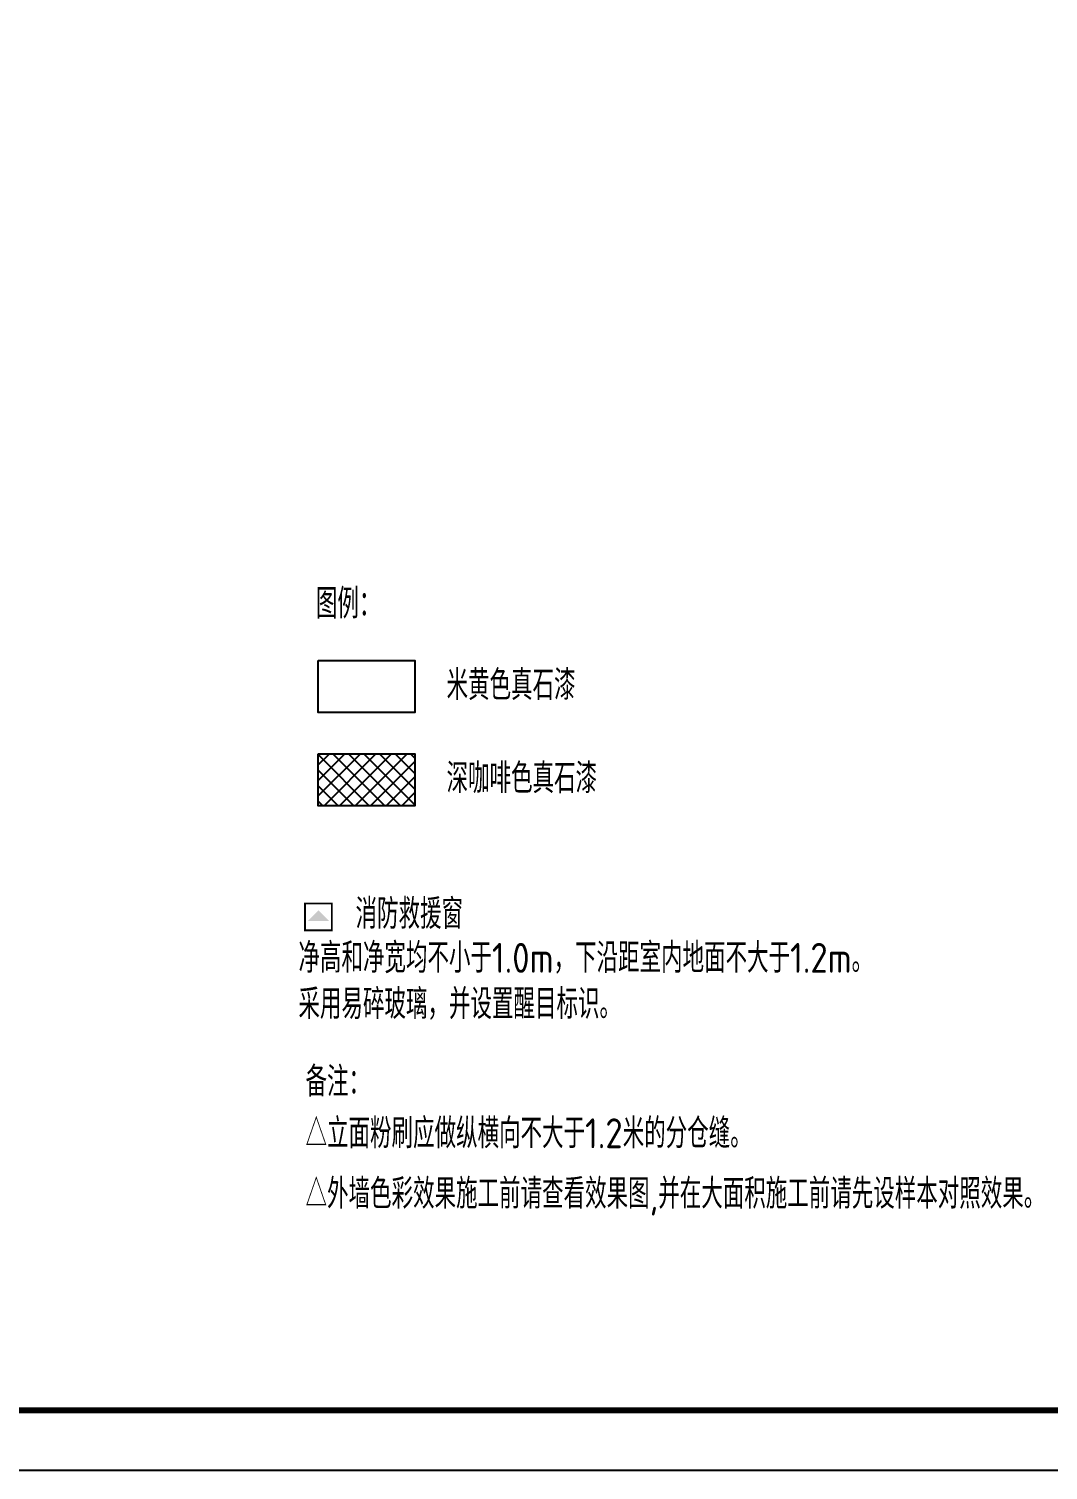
# Model space of a CAD drawing. Extents: x 1188826 to 1909461, y 608442 to 1651179.
# Drawn here: x 1355766 to 1372832, y 803485 to 827615 of the extents above; entities that cross this region are included whole.
import ezdxf

# ---------------------------------------------------------------- set-up
doc = ezdxf.new("R2010")
doc.units = 0
doc.header["$LTSCALE"] = 1000
doc.header["$MEASUREMENT"] = 0
for name, color, linetype in [('1-PUB_HATCH', 8, 'Continuous'), ('图框', 140, 'Continuous'), ('房间名称', 255, 'Continuous')]:
    doc.layers.add(name, color=color, linetype=linetype)
doc.layers.add('WALL', color=9, linetype='Continuous', lineweight=40)
doc.layers.add('填充', color=251, linetype='Continuous', lineweight=5)
doc.styles.get("Standard").update_dxf_attribs({"font": 'gbenor.shx', "bigfont": 'gbcbig.shx'})

# ---------------------------------------------------------------- blocks, each defined once
blk = doc.blocks.new('fewfrewfref')
at = {"layer": 'WALL'}
blk.add_hatch(color=1, dxfattribs=at).paths.add_polyline_path([(367770.3, 261681.8), (367710.3, 261621.8), (367830.3, 261621.8)])
at = {"layer": 'WALL', "color": 1, "const_width": 10}
blk.add_lwpolyline([(367695.3, 261570.1), (367695.3, 261720.1), (367845.3, 261720.1), (367845.3, 261570.1)], close=True, dxfattribs=at)

msp = doc.modelspace()

# ---------------------------------------------------------------- hatches: boundary and pattern name
at = {"layer": '1-PUB_HATCH'}
h = msp.add_hatch(dxfattribs=at)
h.set_pattern_fill('ANSI37', color=256, scale=115.71489)
h.set_pattern_definition([(45, (-6139491.8, 5654047.24), (-129.893668, 129.893668), []), (135, (-6139491.8, 5654047.24), (-129.893668, -129.893668), [])])
h.paths.add_polyline_path([(1360613, 815479), (1362230, 815479), (1362230, 814610), (1360613, 814610)])

# ---------------------------------------------------------------- linework, layer by layer
for points in [[(1360613, 817041), (1362230, 817041), (1362230, 816172), (1360613, 816172)], [(1360613, 815479), (1362230, 815479), (1362230, 814610), (1360613, 814610)]]:
    msp.add_lwpolyline(points, close=True, dxfattribs=at)
at = {"layer": '图框'}
msp.add_lwpolyline([(1278970, 803485), (1384070, 803485), (1384070, 862885), (1278970, 862885)], close=True, dxfattribs=at)
at = {"layer": '图框', "const_width": 100}
msp.add_lwpolyline([(1281470, 804485), (1383070, 804485), (1383070, 861885), (1281470, 861885)], close=True, dxfattribs=at)

# ---------------------------------------------------------------- block references
at = {"layer": '填充', "xscale": 3, "yscale": 3, "zscale": 3}
msp.add_blockref('fewfrewfref', (257305, 27813), dxfattribs=at)

# ---------------------------------------------------------------- texts
at = {"layer": '房间名称'}
for s, p in [('图例：', (1360573, 817743)), ('米黄色真石漆', (1362760, 816380)), ('深咖啡色真石漆', (1362760, 814819)), ('消防救援窗', (1361236, 812549, 0)), ('净高和净宽均不小于1.0m，下沿距室内地面不大于1.2m。', (1360280, 811812, 0)), ('采用易碎玻璃，并设置醒目标识。', (1360280, 811040, 0)), ('备注：', (1360399, 809740)), ('△立面粉刷应做纵横向不大于1.2米的分仓缝。', (1360399, 808875)), ('△外墙色彩效果施工前请查看效果图,并在大面积施工前请先设样本对照效果。', (1360399, 807864))]:
    msp.add_text(s, height=500, dxfattribs=at).set_placement(p)

doc.saveas('drawing.dxf')
